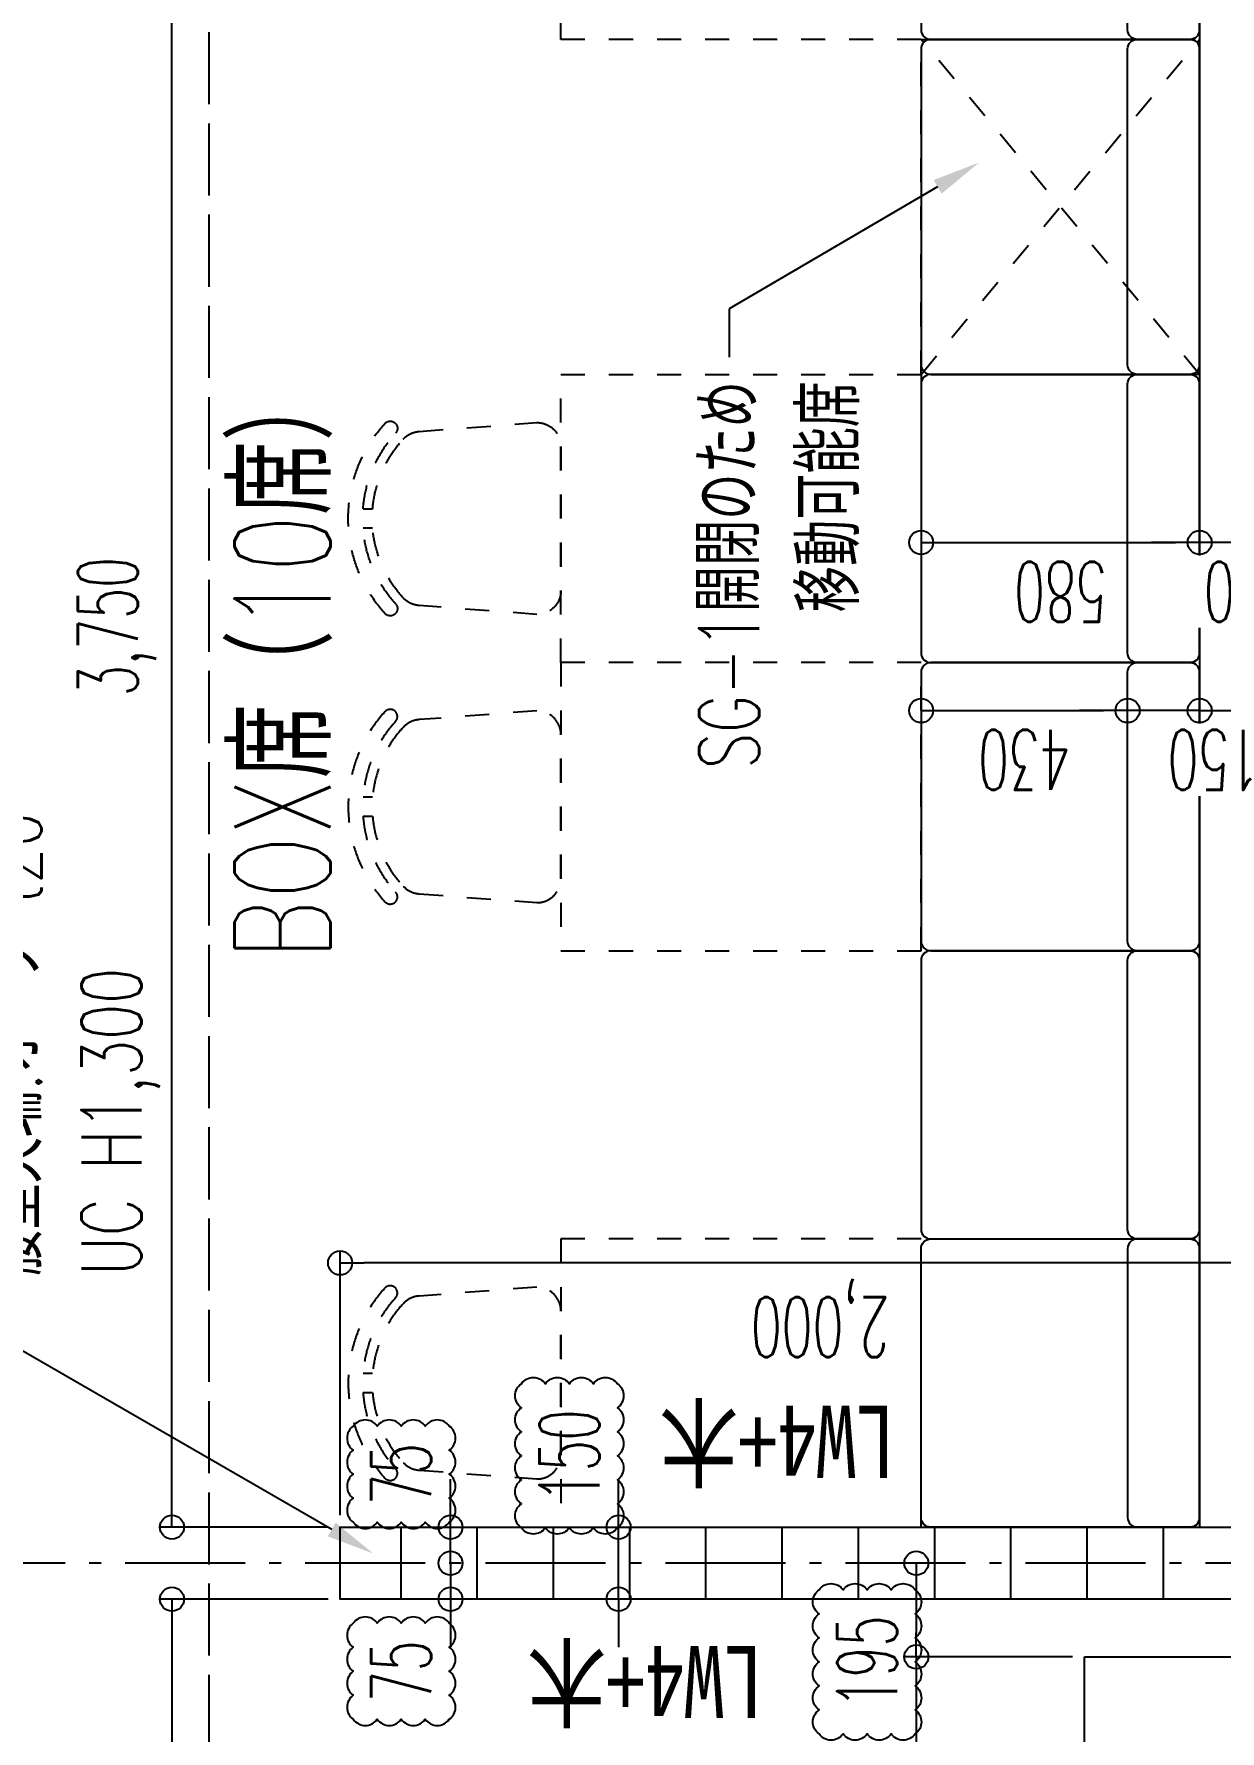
# Model space of a CAD drawing. Header units: millimetres. Extents: x -67913 to 128525, y -54442 to 63422.
# Drawn here: x 85045 to 87515, y 24226 to 27759 of the extents above; entities that cross this region are included whole.
import ezdxf
from ezdxf import colors
from ezdxf.entities.mleader import LeaderData, LeaderLine
from ezdxf.enums import TextEntityAlignment as Align
from ezdxf.math import Vec2, Vec3

# ---------------------------------------------------------------- set-up
doc = ezdxf.new("R2010")
doc.units = ezdxf.units.MM
doc.header["$LTSCALE"] = 500
doc.header["$PDMODE"] = 35
for name, pattern in [('DD3', [0.2, 0.1, -0.1]), ('DD4', [0.38, 0.3, -0.08]), ('DD6', [0.75, 0.5, -0.1, 0.05, -0.1])]:
    doc.linetypes.add(name, pattern=pattern)
doc.layers.get('0').update_dxf_attribs({"plot": 0})
for name, color, linetype in [('200HojoSn', 4, 'DD6'), ('270SiagSp', 8, 'Continuous'), ('290Kigo', 8, 'Continuous'), ('300Dansa', 4, 'Continuous'), ('302Dansa', 5, 'Continuous'), ('303Dansa', 6, 'DD4'), ('350Kigu', 4, 'Continuous'), ('360Kagu', 3, 'DD3'), ('390Kigo', 8, 'Continuous'), ('391kigoHor', 10, 'Continuous')]:
    doc.layers.add(name, color=color, linetype=linetype)
doc.styles.add('Annotative', font='simplex.shx', dxfattribs={"width": 0.7, "bigfont": 'extfont2.shx'})
doc.styles.add('Dim', font='simplex.shx', dxfattribs={"width": 0.6, "bigfont": 'extfont2.shx'})
doc.styles.get("Standard").update_dxf_attribs({"font": 'simplex.shx', "width": 0.7, "bigfont": 'extfont2.shx'})
doc.styles.add('明朝', font='MS Mincho.ttf')
doc.dimstyles.new('PRO1-50', dxfattribs={"dimscale": 50, "dimtxt": 2.5, "dimasz": 1, "dimexe": 0.5, "dimexo": 0.5, "dimgap": 0.8, "dimtad": 1, "dimdec": 3, "dimdsep": 46, "dimlunit": 6, "dimtxsty": 'Dim', "dimblk": 'ORIGIN', "dimcen": 0, "dimadec": 3, "dimazin": 2, "dimtfac": 1, "dimtdec": 3, "dimtix": 1, "dimtmove": 2, "dimatfit": 3, "dimldrblk": 'ORIGIN', "dimfxl": 0, "dimarcsym": 0})

# ---------------------------------------------------------------- blocks, each defined once
blk = doc.blocks.new('_Origin')
at = {"color": 0, "linetype": 'ByBlock', "lineweight": -2}
blk.add_line((0, 0), (-1, 0), dxfattribs=at)
blk.add_circle((0, 0), 0.5, dxfattribs=at)
blk = doc.blocks.new('*D882')
at = {"layer": '270SiagSp', "color": 0, "lineweight": -2, "transparency": 16777216}
for p, q in [((85912.1, 24625), (85912.1, 24675)), ((85912.1, 24575), (85912.1, 24500)), ((85912.1, 24450), (85912.1, 24400))]:
    blk.add_line(p, q, dxfattribs=at)
at = {"layer": 'Defpoints', "color": 0, "transparency": 16777216}
for p in [(85912.1, 24575), (85912.1, 24500), (85912.1, 24500)]:
    blk.add_point(p, dxfattribs=at)
at = {"layer": '270SiagSp', "color": 0, "lineweight": -2, "transparency": 16777216, "xscale": 50, "yscale": 50, "zscale": 50}
for p, rotation in [((85912.1, 24575), 270), ((85912.1, 24500), 90)]:
    blk.add_blockref('_Origin', p, dxfattribs=dict(at, rotation=rotation))
at = {"layer": '270SiagSp', "color": 0, "transparency": 16777216, "insert": (85809.6, 24350), "char_height": 125, "attachment_point": 5, "rotation": 90, "style": 'Dim'}
blk.add_mtext('75', dxfattribs=at)
blk = doc.blocks.new('*D883')
at = {"layer": '270SiagSp', "color": 0, "lineweight": -2, "transparency": 16777216}
for p, q in [((85912.1, 24700), (85912.1, 24750)), ((85912.1, 24575), (85912.1, 24650)), ((85912.1, 24525), (85912.1, 24475))]:
    blk.add_line(p, q, dxfattribs=at)
at = {"layer": 'Defpoints', "color": 0, "transparency": 16777216}
for p in [(85912.1, 24650), (85912.1, 24650), (85912.1, 24575)]:
    blk.add_point(p, dxfattribs=at)
at = {"layer": '270SiagSp', "color": 0, "lineweight": -2, "transparency": 16777216, "xscale": 50, "yscale": 50, "zscale": 50}
for p, rotation in [((85912.1, 24650), 270), ((85912.1, 24575), 90)]:
    blk.add_blockref('_Origin', p, dxfattribs=dict(at, rotation=rotation))
at = {"layer": '270SiagSp', "color": 0, "transparency": 16777216, "insert": (85809.6, 24760.3), "char_height": 125, "attachment_point": 5, "rotation": 90, "style": 'Dim'}
blk.add_mtext('75', dxfattribs=at)
blk = doc.blocks.new('*D884')
at = {"layer": '270SiagSp', "color": 0, "lineweight": -2, "transparency": 16777216}
for p, q in [((86262.1, 24700), (86262.1, 24750)), ((86262.1, 24500), (86262.1, 24650)), ((86262.1, 24450), (86262.1, 24400))]:
    blk.add_line(p, q, dxfattribs=at)
at = {"layer": 'Defpoints', "color": 0, "transparency": 16777216}
for p in [(86262.1, 24650), (86262.1, 24650), (86262.1, 24500)]:
    blk.add_point(p, dxfattribs=at)
at = {"layer": '270SiagSp', "color": 0, "lineweight": -2, "transparency": 16777216, "xscale": 50, "yscale": 50, "zscale": 50}
for p, rotation in [((86262.1, 24650), 270), ((86262.1, 24500), 90)]:
    blk.add_blockref('_Origin', p, dxfattribs=dict(at, rotation=rotation))
at = {"layer": '270SiagSp', "color": 0, "transparency": 16777216, "insert": (86159.6, 24798.6), "char_height": 125, "attachment_point": 5, "rotation": 90, "style": 'Dim'}
blk.add_mtext('150', dxfattribs=at)
blk = doc.blocks.new('*D896')
at = {"layer": '270SiagSp', "color": 0, "lineweight": -2, "transparency": 16777216}
for p, q in [((85682.1, 24675), (85682.1, 25225)), ((87632.1, 25200), (85732.1, 25200))]:
    blk.add_line(p, q, dxfattribs=at)
at = {"layer": 'Defpoints', "color": 0, "transparency": 16777216}
for p in [(85682.1, 25200), (87682.1, 25200), (85682.1, 24650)]:
    blk.add_point(p, dxfattribs=at)
at = {"layer": '270SiagSp', "color": 0, "lineweight": -2, "transparency": 16777216, "xscale": 50, "yscale": 50, "zscale": 50, "rotation": 180}
blk.add_blockref('_Origin', (85682.1, 25200), dxfattribs=at)
at = {"layer": '270SiagSp', "color": 0, "lineweight": -2, "transparency": 16777216, "xscale": 50, "yscale": 50, "zscale": 50}
blk.add_blockref('_Origin', (87682.1, 25200), dxfattribs=at)
at = {"layer": '270SiagSp', "color": 0, "transparency": 16777216, "insert": (86682.1, 25085.6), "char_height": 125, "attachment_point": 5, "rotation": 180, "style": 'Dim'}
blk.add_mtext('2,000', dxfattribs=at)
blk = doc.blocks.new('*D897')
at = {"layer": '270SiagSp', "color": 0, "lineweight": -2, "transparency": 16777216}
for p, q in [((87272.1, 26350), (87222.1, 26350)), ((87472.1, 26350), (87322.1, 26350)), ((87522.1, 26350), (87572.1, 26350))]:
    blk.add_line(p, q, dxfattribs=at)
at = {"layer": 'Defpoints', "color": 0, "transparency": 16777216}
for p in [(87322.1, 26350), (87322.1, 26350), (87472.1, 26350)]:
    blk.add_point(p, dxfattribs=at)
at = {"layer": '270SiagSp', "color": 0, "lineweight": -2, "transparency": 16777216, "xscale": 50, "yscale": 50, "zscale": 50}
blk.add_blockref('_Origin', (87322.1, 26350), dxfattribs=at)
at = {"layer": '270SiagSp', "color": 0, "transparency": 16777216, "insert": (87501.6, 26247.5), "char_height": 125, "attachment_point": 5, "rotation": 180, "style": 'Dim', "bg_fill": 3, "box_fill_scale": 1.1, "bg_fill_color": 256, "bg_fill_true_color": 13158600, "bg_fill_transparency": 0}
blk.add_mtext('150', dxfattribs=at)
at = {"layer": '270SiagSp', "color": 0, "lineweight": -2, "transparency": 16777216, "xscale": 50, "yscale": 50, "zscale": 50, "rotation": 180}
blk.add_blockref('_Origin', (87472.1, 26350), dxfattribs=at)
blk = doc.blocks.new('*D898')
at = {"layer": '270SiagSp', "color": 0, "lineweight": -2, "transparency": 16777216}
blk.add_line((86942.1, 26350), (87272.1, 26350), dxfattribs=at)
at = {"layer": 'Defpoints', "color": 0, "transparency": 16777216}
for p in [(86892.1, 26350), (87322.1, 26350), (87322.1, 26350)]:
    blk.add_point(p, dxfattribs=at)
at = {"layer": '270SiagSp', "color": 0, "lineweight": -2, "transparency": 16777216, "xscale": 50, "yscale": 50, "zscale": 50, "rotation": 180}
blk.add_blockref('_Origin', (86892.1, 26350), dxfattribs=at)
at = {"layer": '270SiagSp', "color": 0, "lineweight": -2, "transparency": 16777216, "xscale": 50, "yscale": 50, "zscale": 50}
blk.add_blockref('_Origin', (87322.1, 26350), dxfattribs=at)
at = {"layer": '270SiagSp', "color": 0, "transparency": 16777216, "insert": (87107.1, 26247.5), "char_height": 125, "attachment_point": 5, "rotation": 180, "style": 'Dim'}
blk.add_mtext('430', dxfattribs=at)
blk = doc.blocks.new('*D899')
at = {"layer": '270SiagSp', "color": 0, "lineweight": -2, "transparency": 16777216}
for p, q in [((87422.1, 26700), (87372.1, 26700)), ((87682.1, 26700), (87472.1, 26700)), ((87732.1, 26700), (87782.1, 26700))]:
    blk.add_line(p, q, dxfattribs=at)
at = {"layer": 'Defpoints', "color": 0, "transparency": 16777216}
for p in [(87472.1, 26700), (87472.1, 26700), (87682.1, 26700)]:
    blk.add_point(p, dxfattribs=at)
at = {"layer": '270SiagSp', "color": 0, "lineweight": -2, "transparency": 16777216, "xscale": 50, "yscale": 50, "zscale": 50}
blk.add_blockref('_Origin', (87472.1, 26700), dxfattribs=at)
at = {"layer": '270SiagSp', "color": 0, "lineweight": -2, "transparency": 16777216, "xscale": 50, "yscale": 50, "zscale": 50, "rotation": 180}
blk.add_blockref('_Origin', (87682.1, 26700), dxfattribs=at)
at = {"layer": '270SiagSp', "color": 0, "transparency": 16777216, "insert": (87577.1, 26597.5), "char_height": 125, "attachment_point": 5, "rotation": 180, "style": 'Dim', "bg_fill": 3, "box_fill_scale": 1.1, "bg_fill_color": 256, "bg_fill_true_color": 13158600, "bg_fill_transparency": 0}
blk.add_mtext('210', dxfattribs=at)
blk = doc.blocks.new('*D900')
at = {"layer": '270SiagSp', "color": 0, "lineweight": -2, "transparency": 16777216}
blk.add_line((86942.1, 26700), (87422.1, 26700), dxfattribs=at)
at = {"layer": 'Defpoints', "color": 0, "transparency": 16777216}
for p in [(86892.1, 26700), (87472.1, 26700), (87472.1, 26700)]:
    blk.add_point(p, dxfattribs=at)
at = {"layer": '270SiagSp', "color": 0, "lineweight": -2, "transparency": 16777216, "xscale": 50, "yscale": 50, "zscale": 50, "rotation": 180}
blk.add_blockref('_Origin', (86892.1, 26700), dxfattribs=at)
at = {"layer": '270SiagSp', "color": 0, "lineweight": -2, "transparency": 16777216, "xscale": 50, "yscale": 50, "zscale": 50}
blk.add_blockref('_Origin', (87472.1, 26700), dxfattribs=at)
at = {"layer": '270SiagSp', "color": 0, "transparency": 16777216, "insert": (87182.1, 26597.5), "char_height": 125, "attachment_point": 5, "rotation": 180, "style": 'Dim'}
blk.add_mtext('580', dxfattribs=at)
blk = doc.blocks.new('*D903')
at = {"layer": '270SiagSp', "color": 0, "lineweight": -2, "transparency": 16777216}
for p, q in [((87207.1, 24380), (86857.1, 24380)), ((86882.1, 24330), (86882.1, 23275)), ((87207.1, 23225), (86857.1, 23225))]:
    blk.add_line(p, q, dxfattribs=at)
at = {"layer": 'Defpoints', "color": 0, "transparency": 16777216}
for p in [(87232.1, 24380), (86882.1, 23225), (87232.1, 23225)]:
    blk.add_point(p, dxfattribs=at)
at = {"layer": '270SiagSp', "color": 0, "lineweight": -2, "transparency": 16777216, "xscale": 50, "yscale": 50, "zscale": 50}
for p, rotation in [((86882.1, 24380), 90), ((86882.1, 23225), 270)]:
    blk.add_blockref('_Origin', p, dxfattribs=dict(at, rotation=rotation))
at = {"layer": '270SiagSp', "color": 0, "transparency": 16777216, "insert": (86767.7, 23802.5), "char_height": 125, "attachment_point": 5, "rotation": 90, "style": 'Dim'}
blk.add_mtext('1,155', dxfattribs=at)
blk = doc.blocks.new('*D905')
at = {"layer": '270SiagSp', "color": 0, "lineweight": -2, "transparency": 16777216}
for p, q in [((86882.1, 24525), (86882.1, 24430)), ((87207.1, 24380), (86857.1, 24380))]:
    blk.add_line(p, q, dxfattribs=at)
at = {"layer": 'Defpoints', "color": 0, "transparency": 16777216}
for p in [(86882.1, 24575), (86882.1, 24380), (87232.1, 24380)]:
    blk.add_point(p, dxfattribs=at)
at = {"layer": '270SiagSp', "color": 0, "lineweight": -2, "transparency": 16777216, "xscale": 50, "yscale": 50, "zscale": 50}
for p, rotation in [((86882.1, 24575), 90), ((86882.1, 24380), 270)]:
    blk.add_blockref('_Origin', p, dxfattribs=dict(at, rotation=rotation))
at = {"layer": '270SiagSp', "color": 0, "transparency": 16777216, "insert": (86779.6, 24369.5), "char_height": 125, "attachment_point": 5, "rotation": 90, "style": 'Dim'}
blk.add_mtext('195', dxfattribs=at)
blk = doc.blocks.new('*U170')
at = {"color": 0, "linetype": 'ByBlock', "lineweight": -2, "transparency": 16777216, "style": '明朝', "width": 0.8}
blk.add_attdef('間仕切符号', text='', height=3, dxfattribs=at).set_placement((0, 0), align=Align.MIDDLE)
blk = doc.blocks.new('2人掛けテーブル')
blk.add_lwpolyline([(68100, 33978.1), (68700, 33978.1), (68700, 33228.1), (68100, 33228.1)], close=True)
blk = doc.blocks.new('ローカウンターチェア')
blk.add_lwpolyline([(73483, 48995.5, 0.191953), (73466.8, 49028.8), (73465.9, 49029.6, 0.165258), (73321.8, 49092.2), (73321.8, 49112.2, -0.166896), (73479.4, 49044.4, 1.000187), (73499.5, 49066.6, 0.38619), (73104, 49066.6, 1.000331), (73124.2, 49044.4, -0.166984), (73281.8, 49112.2), (73281.8, 49092.2, 0.16686), (73136.6, 49028.6, 0.190435), (73120.5, 48995.5), (73102.1, 48750, 0.414214), (73152.1, 48700), (73451.4, 48700, 0.414214), (73501.4, 48750)], format="xyb", close=True)
blk = doc.blocks.new('*D961')
at = {"layer": '270SiagSp', "color": 0, "lineweight": -2, "transparency": 16777216}
for p, q in [((85657.1, 28400), (85307.1, 28400)), ((85332.1, 24700), (85332.1, 28350)), ((85657.1, 24650), (85307.1, 24650))]:
    blk.add_line(p, q, dxfattribs=at)
at = {"layer": 'Defpoints', "color": 0, "transparency": 16777216}
for p in [(85332.1, 28400), (85682.1, 28400), (85682.1, 24650)]:
    blk.add_point(p, dxfattribs=at)
at = {"layer": '270SiagSp', "color": 0, "lineweight": -2, "transparency": 16777216, "xscale": 50, "yscale": 50, "zscale": 50}
for p, rotation in [((85332.1, 28400), 90), ((85332.1, 24650), 270)]:
    blk.add_blockref('_Origin', p, dxfattribs=dict(at, rotation=rotation))
at = {"layer": '270SiagSp', "color": 0, "transparency": 16777216, "insert": (85217.7, 26525), "char_height": 125, "attachment_point": 5, "rotation": 90, "style": 'Dim'}
blk.add_mtext('3,750', dxfattribs=at)
blk = doc.blocks.new('*D962')
at = {"layer": '270SiagSp', "color": 0, "lineweight": -2, "transparency": 16777216}
for p, q in [((85657.1, 24500), (85307.1, 24500)), ((85332.1, 24450), (85332.1, 22775)), ((85657.1, 22725), (85307.1, 22725))]:
    blk.add_line(p, q, dxfattribs=at)
at = {"layer": 'Defpoints', "color": 0, "transparency": 16777216}
for p in [(85682.1, 24500), (85332.1, 22725), (85682.1, 22725)]:
    blk.add_point(p, dxfattribs=at)
at = {"layer": '270SiagSp', "color": 0, "lineweight": -2, "transparency": 16777216, "xscale": 50, "yscale": 50, "zscale": 50}
for p, rotation in [((85332.1, 24500), 90), ((85332.1, 22725), 270)]:
    blk.add_blockref('_Origin', p, dxfattribs=dict(at, rotation=rotation))
at = {"layer": '270SiagSp', "color": 0, "transparency": 16777216, "insert": (85217.7, 23612.5), "char_height": 125, "attachment_point": 5, "rotation": 90, "style": 'Dim'}
blk.add_mtext('1,775', dxfattribs=at)

msp = doc.modelspace()

# ---------------------------------------------------------------- hatches: boundary and pattern name
at = {"layer": '302Dansa'}
h = msp.add_hatch(dxfattribs=at)
h.set_pattern_fill('LINE', color=256, scale=50, angle=90)
h.set_pattern_definition([(90, (86761.48, 24500), (-158.75, 1e-14), [])])
h.paths.add_polyline_path([(87682.1088, 24500), (85682.1088, 24500), (85682.1088, 24650), (87682.1088, 24650)])

# ---------------------------------------------------------------- linework, layer by layer
at = {"layer": '200HojoSn'}
msp.add_line((87734.6088, 24575), (84509.6088, 24575), dxfattribs=at)
at = {"layer": '300Dansa'}
msp.add_lwpolyline([(87232.1088, 24380), (87682.1088, 24380), (87682.1088, 23225), (87232.1088, 23225)], close=True, dxfattribs=at)
at = {"layer": '303Dansa'}
msp.add_lwpolyline([(87984.6088, 4622.5), (85409.6088, 4622.5), (85409.6088, 28400)], dxfattribs=at)
at = {"layer": '350Kigu'}
msp.add_line((87472.1088, 28400), (87472.1088, 24650), dxfattribs=at)
for points in [[(87472.1088, 27767.5), (87472.1088, 28327.5, 0.414213562), (87452.1088, 28347.5), (86912.1088, 28347.5, 0.414213562), (86892.1088, 28327.5), (86892.1088, 27767.5, 0.414213562), (86912.1088, 27747.5), (87452.1088, 27747.5, 0.414213562)], [(87452.1088, 28347.5, -0.414213562), (87472.1088, 28327.5), (87472.1088, 27767.5, -0.414213562), (87452.1088, 27747.5), (87342.1088, 27747.5, -0.414213562), (87322.1088, 27767.5), (87322.1088, 28327.5, -0.414213562), (87342.1088, 28347.5)], [(87472.1088, 27070), (87472.1088, 27727.5, 0.414213562), (87452.1088, 27747.5), (86912.1088, 27747.5, 0.414213562), (86892.1088, 27727.5), (86892.1088, 27070, 0.414213562), (86912.1088, 27050), (87452.1088, 27050, 0.414213562)], [(87452.1088, 27747.5, -0.414213562), (87472.1088, 27727.5), (87472.1088, 27070, -0.414213562), (87452.1088, 27050), (87342.1088, 27050, -0.414213562), (87322.1088, 27070), (87322.1088, 27727.5, -0.414213562), (87342.1088, 27747.5)], [(87472.1088, 26470), (87472.1088, 27030, 0.414213562), (87452.1088, 27050), (86912.1088, 27050, 0.414213562), (86892.1088, 27030), (86892.1088, 26470, 0.414213562), (86912.1088, 26450), (87452.1088, 26450, 0.414213562)], [(87452.1088, 27050, -0.414213562), (87472.1088, 27030), (87472.1088, 26470, -0.414213562), (87452.1088, 26450), (87342.1088, 26450, -0.414213562), (87322.1088, 26470), (87322.1088, 27030, -0.414213562), (87342.1088, 27050)], [(87472.1088, 25870), (87472.1088, 26430, 0.414213562), (87452.1088, 26450), (86912.1088, 26450, 0.414213562), (86892.1088, 26430), (86892.1088, 25870, 0.414213562), (86912.1088, 25850), (87452.1088, 25850, 0.414213562)], [(87452.1088, 26450, -0.414213562), (87472.1088, 26430), (87472.1088, 25870, -0.414213562), (87452.1088, 25850), (87342.1088, 25850, -0.414213562), (87322.1088, 25870), (87322.1088, 26430, -0.414213562), (87342.1088, 26450)], [(87472.1088, 25270), (87472.1088, 25830, 0.414213562), (87452.1088, 25850), (86912.1088, 25850, 0.414213562), (86892.1088, 25830), (86892.1088, 25270, 0.414213562), (86912.1088, 25250), (87452.1088, 25250, 0.414213562)], [(87452.1088, 25850, -0.414213562), (87472.1088, 25830), (87472.1088, 25270, -0.414213562), (87452.1088, 25250), (87342.1088, 25250, -0.414213562), (87322.1088, 25270), (87322.1088, 25830, -0.414213562), (87342.1088, 25850)], [(87472.1088, 25230), (87472.1088, 24670, -0.414213562), (87452.1088, 24650), (86912.1088, 24650, -0.414213562), (86892.1088, 24670), (86892.1088, 25230, -0.414213562), (86912.1088, 25250), (87452.1088, 25250, -0.414213562)], [(87452.1088, 24650, 0.414213562), (87472.1088, 24670), (87472.1088, 25230, 0.414213562), (87452.1088, 25250), (87342.1088, 25250, 0.414213562), (87322.1088, 25230), (87322.1088, 24670, 0.414213562), (87342.1088, 24650)]]:
    msp.add_lwpolyline(points, format="xyb", close=True, dxfattribs=at)
msp.add_lwpolyline([(87682.1088, 24500), (85682.1088, 24500), (85682.1088, 24650), (87682.1088, 24650), (87682.1088, 24500)], dxfattribs=at)
at = {"layer": '360Kagu'}
for p, q in [((86892.1088, 27049.9784), (87472.1088, 27747.5)), ((87472.1088, 27049.9784), (86892.1088, 27747.5))]:
    msp.add_line(p, q, dxfattribs=at)
msp.add_lwpolyline([(87472.1088, 27050), (86892.1088, 27050), (86892.1088, 27747.5), (87472.1088, 27747.5)], close=True, dxfattribs=at)
at = {"layer": '391kigoHor'}
for points in [[(86259.6088, 24648.6317, -0.52056705), (86209.6088, 24648.6317, -0.52056705), (86159.6088, 24648.6317, -0.52056705), (86109.6088, 24648.6317, -0.52056705), (86059.6088, 24648.6317, -0.52056705), (86059.6088, 24698.6317, -0.52056705), (86059.6088, 24748.6317, -0.52056705), (86059.6088, 24798.6317, -0.52056705), (86059.6088, 24848.6317, -0.52056705), (86059.6088, 24898.6317, -0.52056705), (86059.6088, 24948.6317, -0.52056705), (86109.6088, 24948.6317, -0.52056705), (86159.6088, 24948.6317, -0.52056705), (86209.6088, 24948.6317, -0.52056705), (86259.6088, 24948.6317, -0.52056705), (86259.6088, 24898.6317, -0.52056705), (86259.6088, 24848.6317, -0.52056705), (86259.6088, 24798.6317, -0.52056705), (86259.6088, 24748.6317, -0.52056705), (86259.6088, 24698.6317, -0.52056705)], [(85909.6088, 24660.2741, 0.52056705), (85909.6088, 24710.2741, 0.52056705), (85909.6088, 24760.2741, 0.52056705), (85909.6088, 24810.2741, 0.52056705), (85909.6088, 24860.2741, 0.52056705), (85859.6088, 24860.2741, 0.52056705), (85809.6088, 24860.2741, 0.52056705), (85759.6088, 24860.2741, 0.52056705), (85709.6088, 24860.2741, 0.52056705), (85709.6088, 24810.2741, 0.52056705), (85709.6088, 24760.2741, 0.52056705), (85709.6088, 24710.2741, 0.52056705), (85709.6088, 24660.2741, 0.52056705), (85759.6088, 24660.2741, 0.52056705), (85809.6088, 24660.2741, 0.52056705), (85859.6088, 24660.2741, 0.52056705)], [(86879.6088, 24219.5198, -0.52056705), (86829.6088, 24219.5198, -0.52056705), (86779.6088, 24219.5198, -0.52056705), (86729.6088, 24219.5198, -0.52056705), (86679.6088, 24219.5198, -0.52056705), (86679.6088, 24269.5198, -0.52056705), (86679.6088, 24319.5198, -0.52056705), (86679.6088, 24369.5198, -0.52056705), (86679.6088, 24419.5198, -0.52056705), (86679.6088, 24469.5198, -0.52056705), (86679.6088, 24519.5198, -0.52056705), (86729.6088, 24519.5198, -0.52056705), (86779.6088, 24519.5198, -0.52056705), (86829.6088, 24519.5198, -0.52056705), (86879.6088, 24519.5198, -0.52056705), (86879.6088, 24469.5198, -0.52056705), (86879.6088, 24419.5198, -0.52056705), (86879.6088, 24369.5198, -0.52056705), (86879.6088, 24319.5198, -0.52056705), (86879.6088, 24269.5198, -0.52056705)], [(85909.6088, 24250.0057, 0.52056705), (85909.6088, 24300.0057, 0.52056705), (85909.6088, 24350.0057, 0.52056705), (85909.6088, 24400.0057, 0.52056705), (85909.6088, 24450.0057, 0.52056705), (85859.6088, 24450.0057, 0.52056705), (85809.6088, 24450.0057, 0.52056705), (85759.6088, 24450.0057, 0.52056705), (85709.6088, 24450.0057, 0.52056705), (85709.6088, 24400.0057, 0.52056705), (85709.6088, 24350.0057, 0.52056705), (85709.6088, 24300.0057, 0.52056705), (85709.6088, 24250.0057, 0.52056705), (85759.6088, 24250.0057, 0.52056705), (85809.6088, 24250.0057, 0.52056705), (85859.6088, 24250.0057, 0.52056705)]]:
    msp.add_lwpolyline(points, format="xyb", close=True, dxfattribs=at)

# ---------------------------------------------------------------- block references
at = {"layer": '290Kigo'}
ref = msp.add_blockref('*U170', (86592.3821, 24825), dxfattribs=dict(at, xscale=50, yscale=50, zscale=50, rotation=180))
ref.add_attrib('間仕切符号', 'LW4+木', dxfattribs={"layer": '0', "color": 0, "linetype": 'ByBlock', "lineweight": -2, "height": 150, "rotation": 180, "style": '明朝', "width": 0.8}).set_placement((86592.3821, 24825), align=Align.MIDDLE)
ref = msp.add_blockref('*U170', (86317.2866, 24325), dxfattribs=dict(at, xscale=50, yscale=50, zscale=50, rotation=180))
ref.add_attrib('間仕切符号', 'LW4+木', dxfattribs={"layer": '0', "color": 0, "linetype": 'ByBlock', "lineweight": -2, "height": 150, "rotation": 180, "style": '明朝', "width": 0.8}).set_placement((86317.2866, 24325), align=Align.MIDDLE)
at = {"layer": '360Kagu'}
for name, p, rotation in [('2人掛けテーブル', (52914.0149, 96447.5), 270), ('2人掛けテーブル', (52914.0149, 95149.9338), 270), ('ローカウンターチェア', (134842.1055, -47151.8443), 90.00000000000001), ('ローカウンターチェア', (134842.1055, -48351.7781), 90.00000000000001)]:
    msp.add_blockref(name, p, dxfattribs=dict(at, rotation=rotation))
at = {"layer": '360Kagu', "xscale": -1}
for name, p, rotation in [('ローカウンターチェア', (134842.1055, 100051.7119), 89.99999999999993), ('2人掛けテーブル', (52914.0149, -42250.0662), 270), ('2人掛けテーブル', (52914.0149, -43450), 270)]:
    msp.add_blockref(name, p, dxfattribs=dict(at, rotation=rotation))

# ---------------------------------------------------------------- texts
at = {"layer": '390Kigo', "width": 0.7}
msp.add_text('BOX席（10席）', height=200, rotation=90, dxfattribs=at).set_placement((85562.1385, 26448.2362), align=Align.MIDDLE_CENTER)

# ---------------------------------------------------------------- dimensions: what is measured, and where the dimension line sits
at = {"layer": '270SiagSp'}
for base, p1, p2, angle, picture, middle in [((85332.105, 28400), (85682.1088, 24650), (85682.1088, 28400), 90, '*D961', (85217.7002, 26525)), ((85682.1088, 25200), (87682.1088, 25200), (85682.1088, 24650), 180, '*D896', (86682.1088, 25085.5952)), ((85332.105, 22725), (85682.1088, 24500), (85682.1088, 22725), 90, '*D962', (85217.7002, 23612.5)), ((86882.1088, 23225), (87232.1088, 24380), (87232.1088, 23225), 90, '*D903', (86767.704, 23802.5))]:
    dim = msp.add_linear_dim(base=base, p1=p1, p2=p2, angle=angle, dimstyle='PRO1-50', dxfattribs=at)
    dim.commit()
    dim.dimension.update_dxf_attribs({"geometry": picture, "text_midpoint": middle})
for base, p1, p2, angle, picture, middle in [((86262.1088, 24650), (86262.1088, 24500), (86262.1088, 24650), 270, '*D884', (86159.6088, 24798.6317)), ((85912.1088, 24650), (85912.1088, 24575), (85912.1088, 24650), 270, '*D883', (85809.6088, 24760.2741)), ((85912.1088, 24500), (85912.1088, 24575), (85912.1088, 24500), 90, '*D882', (85809.6088, 24350.0057)), ((86882.1088, 24380), (86882.1088, 24575), (87232.1088, 24380), 90, '*D905', (86779.6088, 24369.5198))]:
    dim = msp.add_linear_dim(base=base, p1=p1, p2=p2, angle=angle, dimstyle='PRO1-50', dxfattribs=at)
    dim.commit()
    dim.dimension.update_dxf_attribs({"geometry": picture, "text_midpoint": middle, "dimtype": 160})

# ---------------------------------------------------------------- leaders
at = {"layer": '390Kigo'}
ml = msp.add_multileader_mtext('Standard', dxfattribs=at)
ml.set_content('SG-1開閉のため\\P移動可能席', color=256, style='Annotative')
ml.set_leader_properties()
ml.build(insert=Vec2(0, 0))
ml.multileader.update_dxf_attribs({"dogleg_length": 2, "arrow_head_size": 100})
ctx = ml.context
ctx.base_point, ctx.char_height, ctx.arrow_head_size, ctx.landing_gap_size, ctx.plane_origin, ctx.plane_x_axis, ctx.plane_y_axis = Vec3(86492.1088, 26138.6285), 125, 100, 50, Vec3(86325.7912, 32526.1894), Vec3(0, 1), Vec3(-1, 0)
ctx.text_align_type = 2
notes = []
notes.append((ctx, [(0, (1, 1, 0), (86492.1088, 27186.1285), (0, -1), 100, [(0, [(87012.7735, 27490.9632)], 0, [])])]))
ctx.mtext.insert, ctx.mtext.text_direction, ctx.mtext.width, ctx.mtext.defined_height, ctx.mtext.alignment, ctx.mtext.flow_direction = Vec3(86429.6088, 27036.1285), Vec3(0, 1), 1650.600283, 55.8756, 3, 5
ml = msp.add_multileader_mtext('Standard', dxfattribs=at)
ml.set_content('腰壁天端:オーク t20\\PUC H1,300', color=256, style='Annotative')
ml.set_leader_properties()
ml.build(insert=Vec2(0, 0))
ml.multileader.update_dxf_attribs({"dogleg_length": 2, "arrow_head_size": 100})
ctx = ml.context
ctx.base_point, ctx.char_height, ctx.arrow_head_size, ctx.landing_gap_size, ctx.plane_origin, ctx.plane_x_axis, ctx.plane_y_axis = Vec3(85009.4228, 25123.2828), 125, 100, 50, Vec3(84843.2912, 19683.2219), Vec3(0, 1), Vec3(-1, 0)
notes.append((ctx, [(0, (1, 1, 0), (85009.4228, 25023.2828), (0, 1), 100, [(0, [(85751.2177, 24595.1147)], 0, [])])]))
ctx.mtext.insert, ctx.mtext.text_direction, ctx.mtext.width, ctx.mtext.defined_height, ctx.mtext.flow_direction = Vec3(84935.204, 25173.2828), Vec3(0, 1), 1417.266953, 55.8756, 5
for ctx, leaders in notes:
    for number, flags, end, landing, length, lines in leaders:
        leader = LeaderData()
        leader.index, (leader.has_last_leader_line, leader.has_dogleg_vector, leader.attachment_direction) = number, flags
        leader.last_leader_point, leader.dogleg_vector, leader.dogleg_length = Vec3(end), Vec3(landing), length
        for number, points, colour, breaks in lines:
            line = LeaderLine()
            line.index, line.vertices, line.color, line.breaks = number, Vec3.list(points), colors.encode_raw_color(colour), breaks
            leader.lines.append(line)
        ctx.leaders.append(leader)

# ---------------------------------------------------------------- next in the draw order: dimensions: what is measured, and where the dimension line sits
at = {"layer": '270SiagSp'}
dim = msp.add_linear_dim(base=(87472.1088, 26700), p1=(87682.1088, 26700), p2=(87472.1088, 26700), angle=180, dimstyle='PRO1-50', override={"dimtfill": 1}, dxfattribs=at)
dim.commit()
dim.dimension.update_dxf_attribs({"geometry": '*D899', "text_midpoint": (87577.1088, 26597.5)})
dim = msp.add_linear_dim(base=(87322.1088, 26350), p1=(87472.1088, 26350), p2=(87322.1088, 26350), angle=180, dimstyle='PRO1-50', override={"dimtfill": 1}, dxfattribs=at)
dim.commit()
dim.dimension.update_dxf_attribs({"geometry": '*D897', "text_midpoint": (87501.5921, 26247.5), "dimtype": 160})

# ---------------------------------------------------------------- next in the draw order: dimensions: what is measured, and where the dimension line sits
for base, p1, p2, picture, middle in [((87472.1088, 26700), (86892.1088, 26700), (87472.1088, 26700), '*D900', (87182.1088, 26597.5)), ((87322.1088, 26350), (86892.1088, 26350), (87322.1088, 26350), '*D898', (87107.1088, 26247.5))]:
    dim = msp.add_linear_dim(base=base, p1=p1, p2=p2, dimstyle='PRO1-50', dxfattribs=at)
    dim.commit()
    dim.dimension.update_dxf_attribs({"geometry": picture, "text_midpoint": middle})

# ---------------------------------------------------------------- next in the draw order: leaders
at = {"layer": '390Kigo'}
ml = msp.add_multileader_mtext('Standard', dxfattribs=at)
ml.set_content('ステンレスカウンター H800', color=256, style='Annotative')
ml.set_leader_properties()
ml.build(insert=Vec2(0, 0))
ml.multileader.update_dxf_attribs({"dogleg_length": 2, "arrow_head_size": 100})
ctx = ml.context
ctx.base_point, ctx.char_height, ctx.arrow_head_size, ctx.landing_gap_size, ctx.plane_origin, ctx.plane_x_axis, ctx.plane_y_axis = Vec3(88284.6088, 24604.1952), 125, 100, 50, Vec3(88450.9264, 19164.1343), Vec3(0, 1), Vec3(-1, 0)
notes = []
notes.append((ctx, [(0, (1, 1, 0), (88284.6088, 24504.1952), (0, 1), 100, [(0, [(87447.135, 24013.8777)], 0, [])])]))
ctx.mtext.insert, ctx.mtext.text_direction, ctx.mtext.width, ctx.mtext.defined_height, ctx.mtext.flow_direction = Vec3(88222.1088, 24654.1952), Vec3(0, 1), 1650.600283, 55.8756, 5
for ctx, leaders in notes:
    for number, flags, end, landing, length, lines in leaders:
        leader = LeaderData()
        leader.index, (leader.has_last_leader_line, leader.has_dogleg_vector, leader.attachment_direction) = number, flags
        leader.last_leader_point, leader.dogleg_vector, leader.dogleg_length = Vec3(end), Vec3(landing), length
        for number, points, colour, breaks in lines:
            line = LeaderLine()
            line.index, line.vertices, line.color, line.breaks = number, Vec3.list(points), colors.encode_raw_color(colour), breaks
            leader.lines.append(line)
        ctx.leaders.append(leader)

doc.saveas('drawing.dxf')
